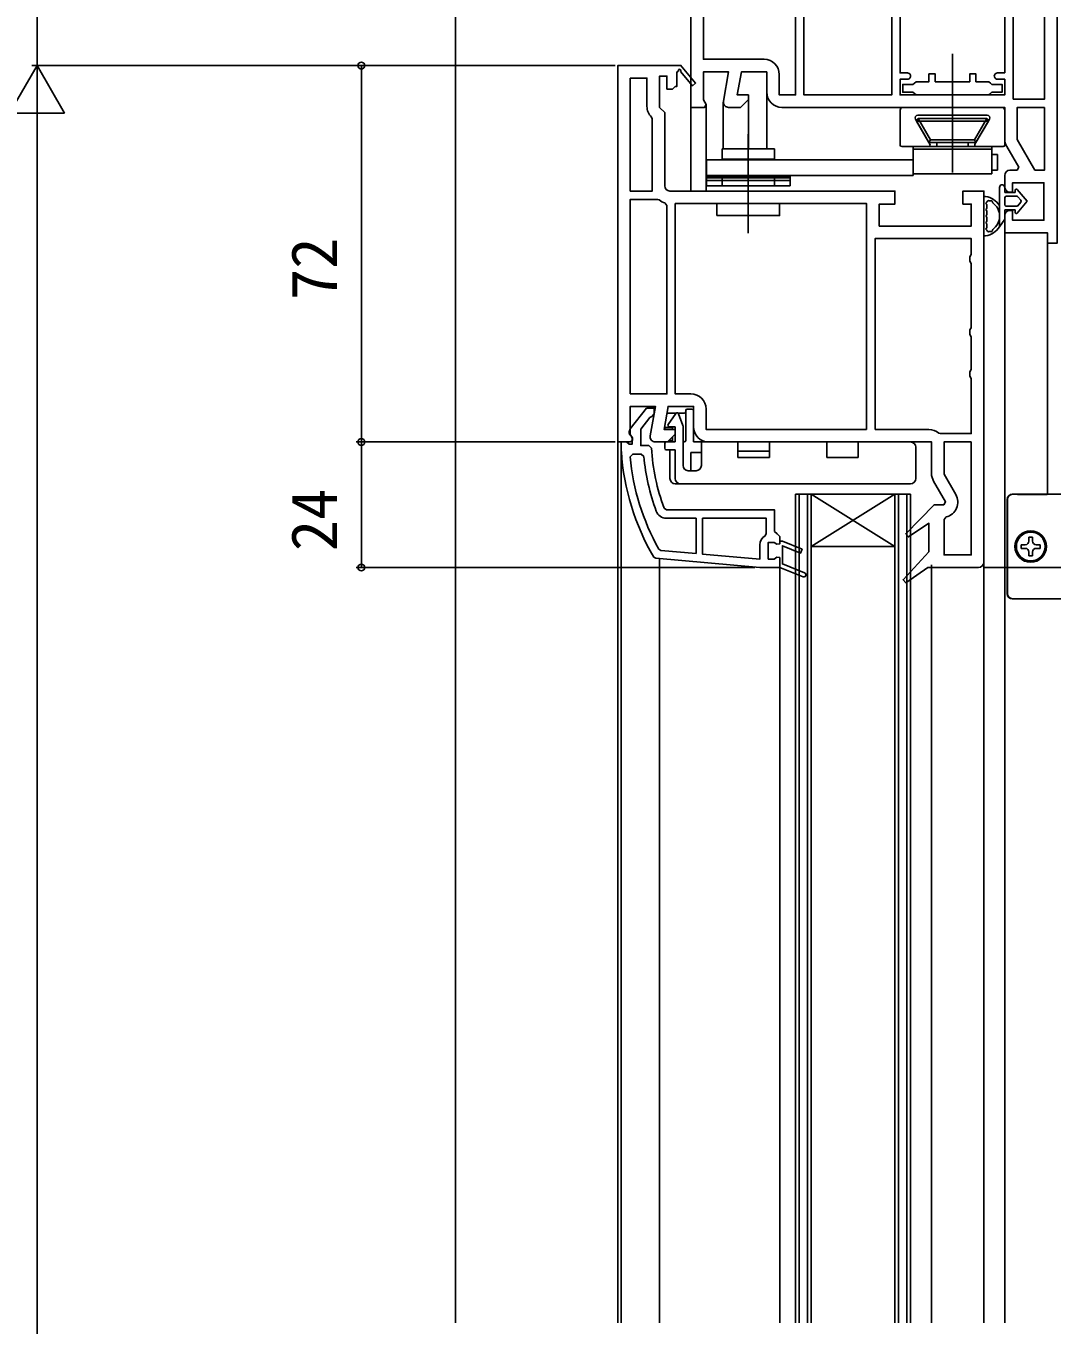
# Model space of a CAD drawing. Units: millimetres, scale not verified. Extents: x -525 to 525, y -783 to 778.
# Drawn here: x -307.1 to -111, y 242.4 to 490.9 of the extents above; entities that cross this region are included whole.
import ezdxf
from ezdxf.enums import TextEntityAlignment as Align

# ---------------------------------------------------------------- set-up
doc = ezdxf.new("R2010")
doc.units = ezdxf.units.MM
doc.header["$LTSCALE"] = 4
for name, color, linetype in [('0-2_YKK_11', 7, 'Continuous'), ('0-4_YKK_12', 2, 'Continuous'), ('0-5_YKK_13', 4, 'Continuous'), ('0-7_YKK_D', 6, 'Continuous')]:
    doc.layers.add(name, color=color, linetype=linetype)
doc.styles.add('ＭＳ ゴシック', font='')
doc.styles.get('ＭＳ ゴシック').set_extended_font_data('MS Gothic')

msp = doc.modelspace()

# ---------------------------------------------------------------- linework, layer by layer
at = {"layer": '0-2_YKK_11'}
for p, q in [((-121.399, 481.9), (-119.999, 481.9)), ((-119.999, 460.1), (-119.999, 462.3)), ((-134.499, 413.699), (-144.799, 413.699)), ((-185.129, 398.627), (-184.66, 398.299)), ((-186.145, 390.818), (-185.752, 390.564))]:
    msp.add_line(p, q, dxfattribs=at)
for points in [[(-159.999, 514.9), (-159.999, 477.7), (-163.099, 477.7), (-163.099, 481.6)], [(-119.999, 481.9), (-119.999, 514.9), (-139.999, 514.9), (-139.999, 481.9), (-138.599, 481.9)], [(-109.999, 513.3), (-109.999, 449.3), (-111.799, 449.3), (-111.799, 451.3), (-119.999, 451.3), (-119.999, 454.6)], [(-173.784, 476.474), (-172.792, 482.1), (-177.599, 482.1), (-177.599, 476.744), (-177.057, 475.876), (-177.376, 475.3), (-179.999, 475.3), (-179.999, 502.942), (-224.051, 505.25)], [(-165.999, 484.5), (-177.599, 484.5), (-177.599, 502.067)], [(-193.999, 411.299), (-193.999, 483.299), (-182.133, 483.299), (-181.999, 483.377), (-179.094, 479.958), (-179.704, 479.44), (-182.015, 482.16)], [(-182.393, 482.225), (-182.699, 482.049), (-182.699, 479.299), (-182.999, 479.299), (-183.499, 478.799), (-184.599, 478.799), (-184.599, 481.299), (-185.999, 481.299), (-185.999, 475.299), (-184.999, 474.299), (-184.999, 460.299)], [(-165.499, 478.2), (-165.499, 482.1), (-170.355, 482.1), (-171.13, 477.7), (-168.999, 477.7), (-168.999, 476.8), (-170.499, 475.3), (-172.799, 475.3)], [(-191.599, 480.9), (-191.599, 459.3), (-187.399, 459.299), (-187.399, 473.098), (-187.546, 473.452)], [(-188.399, 475.507), (-188.399, 480.899), (-191.599, 480.9)], [(-138.599, 480.7), (-139.999, 480.7), (-139.999, 477.7), (-119.999, 477.7), (-119.999, 480.7), (-121.399, 480.7)], [(-119.999, 469.273), (-119.999, 475.3), (-162.599, 475.3)], [(-118.999, 463.3), (-117.653, 463.3), (-117.326, 463.867), (-119.61, 467.823)], [(-118.999, 455.6), (-118.499, 455.6), (-118.499, 453.7), (-112.499, 453.7), (-112.499, 460.9), (-118.499, 460.9), (-118.499, 459.1), (-118.999, 459.1)], [(-191.599, 420.499), (-191.599, 457.699), (-186.366, 457.699), (-186.062, 457.597)], [(-183.999, 459.299), (-140.999, 459.299), (-140.999, 456.799), (-143.999, 456.799), (-143.999, 452.599), (-126.399, 452.599), (-126.399, 456.799), (-127.999, 456.799), (-127.999, 459.299), (-123.999, 459.299), (-123.999, 388.299)], [(-184.958, 457.037), (-184.599, 456.557), (-184.599, 420.499), (-191.599, 420.499)], [(-146.399, 413.699), (-146.399, 456.899), (-182.999, 456.899), (-182.999, 420.499), (-179.999, 420.499)], [(-144.799, 413.699), (-144.799, 450.199), (-126.399, 450.199), (-126.399, 447.165), (-126.649, 446.732), (-126.649, 445.866), (-126.399, 445.433), (-126.399, 433.165), (-126.649, 432.732), (-126.649, 431.866), (-126.399, 431.433), (-126.399, 425.165), (-126.649, 424.732), (-126.649, 423.866), (-126.399, 423.433), (-126.399, 412.899), (-132.308, 412.899), (-132.63, 413.017)], [(-187.784, 412.473), (-186.792, 418.099), (-191.599, 418.099), (-191.599, 412.743), (-191.175, 412.064), (-191.141, 411.599), (-191.599, 411.299), (-192.499, 411.299), (-193.999, 411.299)], [(-191.586, 413.816), (-188.474, 417.799), (-186.999, 417.799), (-186.999, 416.698), (-187.474, 416.199), (-187.844, 416.007), (-189.599, 413.761), (-189.599, 410.599), (-188.028, 410.599), (-187.529, 410.129)], [(-179.499, 414.199), (-179.499, 418.099), (-184.355, 418.099), (-185.13, 413.699), (-182.999, 413.699), (-182.999, 412.799), (-184.499, 411.299), (-186.799, 411.299)], [(-177.099, 417.599), (-177.099, 413.699), (-146.399, 413.699)], [(-193.298, 409.451), (-193.299, 409.484), (-193.299, 411.299), (-192.293, 411.299), (-191.796, 410.862), (-191.199, 410.899), (-191.199, 411.999), (-191.399, 412.399)], [(-133.999, 405.273), (-133.999, 411.299), (-176.599, 411.299)], [(-126.399, 411.299), (-126.399, 389.699), (-131.599, 389.699), (-131.599, 396.487), (-131.211, 396.974)], [(-129.353, 401.249), (-131.599, 405.139), (-131.599, 411.299), (-126.399, 411.299)], [(-189.011, 408.547), (-189.509, 408.999), (-191.116, 408.999), (-191.614, 408.454)], [(-124.999, 387.299), (-134.709, 387.299), (-138.903, 384.348), (-139.422, 384.939), (-134.499, 390.299), (-134.499, 395.765), (-138.411, 393.144), (-138.914, 393.749), (-133.512, 399.299), (-131.653, 399.299), (-131.326, 399.866), (-133.61, 403.823)], [(-184.66, 398.299), (-163.999, 398.299), (-163.999, 394.199), (-163.499, 393.699), (-162.999, 393.199), (-162.999, 392.299), (-162.499, 392.299), (-158.748, 390.77), (-159.05, 390.029), (-162.499, 391.435), (-162.499, 387.961), (-158.251, 386.271)], [(-185.752, 390.564), (-178.999, 389.973), (-178.999, 396.699), (-184.66, 396.699)], [(-177.799, 396.699), (-165.599, 396.699), (-165.599, 393.79), (-165.83, 393.369)], [(-166.799, 391.599), (-166.799, 388.906), (-177.799, 389.868), (-177.799, 396.699)], [(-158.251, 386.271), (-162.499, 387.961), (-162.499, 391.435), (-159.05, 390.029), (-158.748, 390.77), (-162.499, 392.299), (-162.999, 392.299), (-162.999, 391.799), (-163.589, 391.724), (-164.073, 392.099), (-165.199, 392.099), (-165.199, 388.899), (-164.073, 388.899), (-163.589, 389.274), (-162.999, 389.199), (-162.999, 387.299), (-158.547, 385.528), (-162.999, 387.299), (-166.799, 387.299), (-186.725, 389.043), (-187.113, 389.289)]]:
    msp.add_lwpolyline(points, dxfattribs=at)
for points in [[(-141.599, 514.9), (-141.599, 477.7), (-158.399, 477.7), (-158.399, 514.9)], [(-118.399, 476.9), (-118.399, 514.9), (-112.399, 514.9), (-112.399, 476.9)], [(-123.04, 477.7), (-136.957, 477.7), (-137.253, 477.95), (-137.549, 478.2), (-139.499, 478.2), (-139.499, 479.7), (-137.549, 479.7), (-137.253, 479.95), (-136.957, 480.2), (-134.499, 480.2), (-134.499, 481.7), (-133.299, 481.7), (-133.299, 480.2), (-126.699, 480.2), (-126.699, 481.7), (-125.499, 481.7), (-125.499, 480.2), (-123.04, 480.2), (-122.745, 479.95), (-122.449, 479.7), (-120.499, 479.7), (-120.499, 478.2), (-122.449, 478.2), (-122.745, 477.95)], [(-112.399, 475.3), (-112.399, 463.3), (-114.228, 463.3), (-117.599, 469.139), (-117.599, 475.3)]]:
    msp.add_lwpolyline(points, close=True, dxfattribs=at)
for centre, radius, start, end in [((-182.176, 482.35), 0.25, 310.35704, 210.00003), ((-165.999, 481.6), 2.9, 0.00001, 89.99999), ((-138.599, 481.3), 0.6, 269.99999, 90.00001), ((-121.399, 481.3), 0.6, 89.99999, 270.00001), ((-162.599, 478.2), 2.9, 180.00001, 269.99999), ((-185.499, 475.507), 2.9, 180.00001, 225.09912), ((-172.799, 476.3), 1, 170.00002, 270), ((-117.099, 469.273), 2.9, 179.99998, 209.99999), ((-118.999, 462.3), 1, 90.00001, 179.99999), ((-183.999, 460.299), 1, 180.00001, 269.99999), ((-118.999, 460.1), 1, 180.00001, 269.99999), ((-183.999, 460.299), 3.4, 232.62992, 253.6173), ((-118.999, 454.6), 1, 90.00001, 179.99999), ((-179.999, 417.599), 2.9, 0.00001, 89.99999), ((-190.799, 413.199), 1, 141.91328, 233.13011), ((-176.599, 414.199), 2.9, 180.00001, 269.99999), ((-134.499, 410.799), 2.9, 49.88082, 90.00002), ((-186.799, 412.299), 1, 170.00002, 270), ((-147.399, 412.499), 40.2, 183.3806, 200.18717), ((-147.399, 412.499), 46, 183.79937, 210.30371), ((-147.399, 412.499), 44.4, 185.22781, 209.23073), ((-147.399, 412.499), 41.8, 185.42614, 200.1872), ((-131.099, 405.273), 2.9, 179.99998, 209.99999), ((-131.865, 399.799), 2.9, 283.0206, 30.00002), ((-184.66, 398.799), 2.1, 200.18716, 270), ((-164.699, 391.599), 2.1, 122.57896, 179.99999), ((-124.999, 388.299), 1, 270.00001, 359.99999), ((-158.399, 385.899), 0.4, 248.30059, 68.30061), ((-158.399, 385.899), 0.4, 248.30059, 68.30061)]:
    msp.add_arc(centre, radius, start, end, dxfattribs=at)
at = {"layer": '0-4_YKK_12'}
for p, q in [((-224.999, 242.82), (-224.999, 506.249)), ((-129.999, 462.84), (-129.999, 485.559)), ((-165.499, 478.2), (-165.499, 467.4)), ((-179.999, 475.8), (-179.999, 459.299)), ((-177.099, 475.8), (-177.099, 459.299)), ((-173.799, 476.3), (-173.799, 467.4)), ((-168.999, 477.007), (-168.999, 467.4)), ((-169.048, 470.182), (-169.048, 451.255)), ((-119.999, 242.82), (-119.999, 451.8)), ((-111.799, 401.284), (-111.799, 449.8)), ((-193.999, 242.82), (-193.999, 411.799)), ((-193.299, 242.82), (-193.299, 411.299)), ((-137.999, 401.299), (-159.999, 401.299)), ((-159.999, 401.299), (-159.999, 242.82)), ((-159.299, 401.299), (-159.299, 242.82)), ((-157.699, 401.299), (-157.699, 242.82)), ((-140.999, 401.299), (-156.999, 391.299)), ((-156.999, 401.299), (-156.999, 242.82)), ((-140.999, 401.299), (-140.999, 242.82)), ((-140.299, 401.299), (-140.299, 242.82)), ((-138.699, 401.299), (-138.699, 242.82)), ((-137.999, 401.299), (-137.999, 242.82)), ((-185.999, 242.8), (-185.999, 388.979)), ((-133.999, 242.82), (-133.999, 387.799)), ((-123.999, 242.82), (-123.999, 388.299)), ((-162.999, 387.3), (-162.999, 242.82))]:
    msp.add_line(p, q, dxfattribs=at)
msp.add_lwpolyline([(-156.999, 401.299), (-140.999, 391.299), (-156.999, 391.299)], dxfattribs=at)
at = {"layer": '0-5_YKK_13'}
for p, q in [((-139.999, 474.8), (-139.999, 468.1)), ((-119.999, 468.1), (-119.999, 474.8)), ((-137.066, 473.05), (-134.295, 468.25)), ((-136.864, 472.7), (-136.575, 473.2)), ((-136.864, 472.7), (-123.134, 472.7)), ((-136.864, 472.7), (-134.497, 468.6)), ((-136.633, 473.8), (-123.365, 473.8)), ((-136.575, 473.2), (-134.208, 469.1)), ((-123.423, 473.2), (-136.575, 473.2)), ((-125.79, 469.1), (-123.423, 473.2)), ((-122.932, 473.05), (-125.703, 468.25)), ((-123.134, 472.7), (-125.501, 468.6)), ((-123.134, 472.7), (-123.423, 473.2)), ((-174.048, 467.4), (-164.048, 467.4)), ((-174.048, 465.4), (-174.048, 467.4)), ((-164.048, 467.4), (-164.048, 465.4)), ((-134.554, 467.8), (-139.699, 467.8)), ((-137.499, 462.3), (-137.499, 467.8)), ((-122.499, 467.3), (-137.499, 467.3)), ((-134.208, 469.1), (-134.497, 468.6)), ((-125.501, 468.6), (-134.497, 468.6)), ((-134.208, 469.1), (-125.79, 469.1)), ((-132.999, 467.9), (-132.999, 468.6)), ((-126.999, 468.6), (-126.999, 467.9)), ((-125.79, 469.1), (-125.501, 468.6)), ((-125.443, 467.8), (-120.299, 467.8)), ((-177.048, 465.3), (-137.499, 465.3)), ((-164.048, 465.4), (-174.048, 465.4)), ((-173.048, 465.4), (-173.048, 465.3)), ((-165.048, 465.4), (-165.048, 465.3)), ((-122.499, 466.3), (-121.359, 466.3)), ((-121.359, 463.3), (-121.359, 466.3)), ((-137.499, 462.3), (-177.048, 462.3)), ((-161.048, 460.3), (-161.048, 462.3)), ((-121.359, 463.3), (-122.399, 463.3)), ((-177.048, 462.1), (-161.048, 462.1)), ((-177.048, 461.8), (-161.048, 461.8)), ((-174.048, 462.1), (-174.048, 460.3)), ((-164.048, 460.3), (-164.048, 462.1)), ((-120.999, 460.001), (-120.999, 452.451)), ((-119.999, 459), (-119.999, 460)), ((-123.999, 451.036), (-123.999, 457.964)), ((-117.999, 459), (-119.999, 459)), ((-119.999, 456.7), (-119.999, 458)), ((-119.699, 458.3), (-117.699, 458.3)), ((-117.999, 459.498), (-117.999, 459)), ((-115.699, 457.35), (-117.643, 459.629)), ((-117.643, 455.071), (-115.699, 457.35)), ((-117.471, 458.195), (-116.916, 457.545)), ((-123.399, 456.132), (-123.399, 456.564)), ((-123.399, 454.9), (-123.399, 455.332)), ((-119.999, 455.7), (-117.999, 455.7)), ((-119.999, 453.9), (-119.999, 455.7)), ((-117.699, 456.4), (-119.699, 456.4)), ((-117.999, 455.7), (-117.999, 455.202)), ((-116.916, 457.155), (-117.471, 456.505)), ((-123.399, 453.668), (-123.399, 454.1)), ((-123.399, 452.436), (-123.399, 452.868)), ((-120.999, 452.451), (-119.999, 453.9)), ((-179.799, 417.599), (-180.699, 417.599)), ((-182.852, 416.799), (-184.584, 416.799)), ((-184.345, 414.672), (-182.872, 416.774)), ((-181.299, 416.799), (-182.401, 416.799)), ((-182.345, 416.705), (-181.517, 414.43)), ((-180.999, 417.299), (-180.999, 411.599)), ((-179.499, 411.299), (-179.499, 417.299)), ((-184.999, 414.099), (-184.999, 414.445)), ((-184.999, 414.099), (-184.999, 413.73)), ((-183.499, 414.099), (-184.999, 414.099)), ((-182.999, 414.199), (-184.099, 414.199)), ((-183.499, 414.099), (-183.499, 413.699)), ((-182.999, 411.299), (-182.999, 414.199)), ((-181.499, 414.328), (-181.499, 406.799)), ((-184.999, 410.099), (-184.999, 410.999)), ((-184.699, 411.299), (-182.999, 411.299)), ((-183.499, 411.599), (-184.199, 411.599)), ((-183.499, 412.299), (-183.499, 411.599)), ((-183.499, 411.599), (-183.499, 411.299)), ((-181.299, 411.299), (-181.499, 411.299)), ((-177.999, 411.299), (-179.499, 411.299)), ((-177.999, 411.299), (-171.999, 411.299)), ((-177.999, 406.799), (-177.999, 411.299)), ((-164.999, 411.299), (-164.999, 408.299)), ((-163.999, 411.299), (-164.999, 411.299)), ((-163.999, 411.299), (-154.999, 411.299)), ((-147.999, 411.299), (-147.999, 408.299)), ((-146.999, 411.299), (-147.999, 411.299)), ((-146.999, 411.299), (-137.999, 411.299)), ((-136.999, 404.299), (-136.999, 410.299)), ((-182.999, 409.799), (-184.699, 409.799)), ((-183.999, 404.299), (-183.999, 409.799)), ((-182.999, 404.299), (-182.999, 409.799)), ((-179.999, 409.299), (-177.999, 409.299)), ((-179.999, 409.299), (-179.999, 405.799)), ((-170.999, 409.549), (-164.999, 409.549)), ((-164.999, 408.299), (-170.999, 408.299)), ((-147.999, 408.299), (-153.999, 408.299)), ((-180.499, 405.799), (-178.999, 405.799)), ((-181.999, 403.299), (-182.999, 403.299)), ((-137.999, 403.299), (-181.999, 403.299)), ((-119.499, 400.286), (-119.532, 400.32)), ((-119.532, 382.285), (-119.532, 400.32)), ((-119.499, 382.319), (-119.499, 400.286)), ((-118.532, 401.32), (-118.499, 401.286)), ((-115.382, 393.103), (-114.682, 393.103)), ((-115.382, 392.353), (-115.382, 393.103)), ((-114.682, 393.103), (-114.682, 392.353)), ((-116.832, 390.953), (-116.832, 391.653)), ((-116.832, 391.653), (-116.082, 391.653)), ((-116.082, 390.953), (-116.832, 390.953)), ((-115.382, 389.503), (-115.382, 390.253)), ((-114.682, 390.253), (-114.682, 389.503)), ((-113.982, 391.653), (-113.232, 391.653)), ((-113.232, 390.953), (-113.982, 390.953)), ((-113.232, 391.653), (-113.232, 390.953)), ((-115.382, 389.503), (-114.682, 389.503)), ((-119.532, 382.285), (-119.499, 382.319)), ((-118.499, 381.319), (-118.532, 381.285)), ((-118.532, 381.285), (-112.602, 381.285)), ((-112.602, 381.285), (-112.567, 381.303)), ((-112.567, 381.303), (-107.099, 381.303))]:
    msp.add_line(p, q, dxfattribs=at)
for points in [[(-137.499, 467.8), (-122.499, 467.8), (-122.499, 462.6), (-137.499, 462.6)], [(-161.048, 460.3), (-177.048, 460.3), (-177.048, 465.3)], [(-161.048, 460.8), (-161.048, 461.3), (-177.048, 461.3), (-177.048, 460.8)], [(-170.999, 408.299), (-170.999, 411.299), (-171.999, 411.299)], [(-153.999, 408.299), (-153.999, 411.299), (-154.999, 411.299)], [(-118.532, 401.32), (-112.602, 401.32), (-112.567, 401.303), (-107.099, 401.303)]]:
    msp.add_lwpolyline(points, dxfattribs=at)
msp.add_lwpolyline([(-175.048, 454.599), (-163.048, 454.599), (-163.048, 456.899), (-175.048, 456.899)], close=True, dxfattribs=at)
for centre, radius in [((-115.035, 391.302), 3.014), ((-115.032, 391.303), 3), ((-115.032, 391.303), 2.75)]:
    msp.add_circle(centre, radius, dxfattribs=at)
for centre, radius, start, end in [((-139.499, 474.8), 0.5, 90, 180), ((-120.499, 474.8), 0.5, 0, 90), ((-136.633, 473.3), 0.5, 90, 210), ((-123.365, 473.3), 0.5, 330, 90), ((-139.699, 468.1), 0.3, 180, 270), ((-134.554, 468.1), 0.3, 270, 30), ((-125.443, 468.1), 0.3, 150, 270), ((-120.299, 468.1), 0.3, 270, 0), ((-120.499, 460.001), 0.5, 0.11462, 179.88538), ((-120.499, 460), 0.5, 0.00002, 0.11467), ((-123.699, 457.964), 0.3, 81.79391, 180), ((-124.199, 454.5), 3.8, 32.63687, 81.79391), ((-123.663, 457.389), 0.3, 301.83486, 339.97791), ((-123.099, 457.183), 0.3, 67.71823, 159.97791), ((-124.199, 454.5), 3.2, 66.85224, 67.71823), ((-122.823, 457.718), 0.3, 246.85224, 296.63299), ((-122.599, 457.271), 0.2, 3.36701, 116.63299), ((-122.1, 457.301), 0.3, 183.36701, 233.14776), ((-119.699, 458), 0.3, 90, 180), ((-117.797, 459.498), 0.202, 40.46381, 180), ((-117.699, 458), 0.3, 40.46381, 90), ((-117.145, 457.35), 0.3, 319.53619, 40.46381), ((-123.399, 456.964), 0.2, 121.83486, 233.1301), ((-123.399, 455.732), 0.2, 126.8699, 233.1301), ((-123.699, 456.564), 0.3, 0, 53.1301), ((-123.699, 456.132), 0.3, 306.8699, 0), ((-123.699, 455.332), 0.3, 0, 53.1301), ((-123.699, 454.9), 0.3, 306.8699, 0), ((-124.199, 454.5), 3.2, 306.85224, 53.14776), ((-119.699, 456.7), 0.3, 180, 270), ((-117.797, 455.202), 0.202, 180.00003, 319.53622), ((-117.699, 456.7), 0.3, 270, 319.53619), ((-124.199, 454.5), 3.8, 278.20609, 327.36313), ((-123.399, 454.5), 0.2, 126.8699, 233.1301), ((-123.399, 453.268), 0.2, 126.8699, 233.1301), ((-123.699, 454.1), 0.3, 0, 53.1301), ((-123.699, 453.668), 0.3, 306.8699, 360), ((-123.699, 452.868), 0.3, 0, 53.1301), ((-123.699, 452.436), 0.3, 306.8699, 360), ((-123.699, 451.036), 0.3, 180, 278.20609), ((-123.399, 452.036), 0.2, 126.8699, 238.16514), ((-123.663, 451.611), 0.3, 20.02209, 58.16514), ((-123.099, 451.817), 0.3, 200.02209, 292.28177), ((-124.199, 454.5), 3.2, 292.28177, 293.14776), ((-122.823, 451.282), 0.3, 63.36701, 113.14776), ((-122.599, 451.729), 0.2, 243.36701, 356.63299), ((-122.1, 451.699), 0.3, 126.85224, 176.63299), ((-180.699, 417.299), 0.3, 90, 180), ((-179.799, 417.299), 0.3, 0, 90), ((-182.627, 416.602), 0.3, 20, 145), ((-181.299, 417.099), 0.3, 270, 0), ((-184.099, 414.499), 0.3, 145, 270), ((-181.799, 414.328), 0.3, 0, 20), ((-184.699, 410.999), 0.3, 90, 180), ((-184.699, 410.099), 0.3, 180, 270), ((-181.299, 411.599), 0.3, 270, 0), ((-137.999, 410.299), 1, 0, 90), ((-180.499, 406.799), 1, 180, 270), ((-178.999, 406.799), 1, 270, 0), ((-182.999, 404.299), 1, 180, 270), ((-181.999, 404.299), 1, 180, 270), ((-137.999, 404.299), 1, 270, 0), ((-118.499, 400.286), 1, 90, 179.99489), ((-116.082, 392.353), 0.7, 270, 360), ((-116.082, 390.253), 0.7, 0, 90), ((-113.982, 392.353), 0.7, 180, 270), ((-113.982, 390.253), 0.7, 90, 180), ((-118.499, 382.319), 1, 180.00511, 270)]:
    msp.add_arc(centre, radius, start, end, dxfattribs=at)
for centre, major_axis, ratio, start_param, end_param in [((-118.532, 400.32), (-0.707, 0.707), 0.999924, 5.4978252, 7.0685454), ((-114.782, 401.375), (-10.781, 0), 0.008727, 1.2188612, 1.932451), ((-118.532, 382.285), (0.707, 0.707), 0.999924, 2.3562326, 3.9269527), ((-114.782, 381.23), (-10.781, 0), 0.008727, 4.3507343, 5.0643241)]:
    msp.add_ellipse(centre, major_axis=major_axis, ratio=ratio, start_param=start_param, end_param=end_param, dxfattribs=at)
at = {"layer": '0-7_YKK_D'}
for p, q in [((-305.003, 505.3), (-305.003, 483.299)), ((-305.003, 483.299), (-310.253, 474.206)), ((-194.499, 483.299), (-306.003, 483.299)), ((-194.499, 483.299), (-306.003, 483.299)), ((-305.003, 483.299), (-299.753, 474.206)), ((-305.003, 483.299), (-305.003, 465.113)), ((-194.499, 483.299), (-243.999, 483.299)), ((-242.999, 483.299), (-242.999, 411.299)), ((-310.253, 474.206), (-299.753, 474.206)), ((-305.003, 472.799), (-305.003, 61.8)), ((-194.499, 411.299), (-243.999, 411.299)), ((-194.499, 411.299), (-243.999, 411.299)), ((-242.999, 411.299), (-242.999, 387.299)), ((-167.777, 387.299), (-243.999, 387.299)), ((-123.999, 387.299), (50.501, 387.299))]:
    msp.add_line(p, q, dxfattribs=at)
for centre in [(-242.999, 483.299), (-242.999, 411.299), (-242.999, 411.299), (-242.999, 387.299)]:
    msp.add_circle(centre, 0.637, dxfattribs=at)

# ---------------------------------------------------------------- texts
at = {"layer": '0-7_YKK_D', "style": 'ＭＳ ゴシック'}
for s, p in [('72', (-244.999, 438.436)), ('24', (-244.999, 390.402))]:
    msp.add_text(s, height=8.798, rotation=90, dxfattribs=at).set_placement(p, align=Align.BOTTOM_LEFT)

doc.saveas('drawing.dxf')
